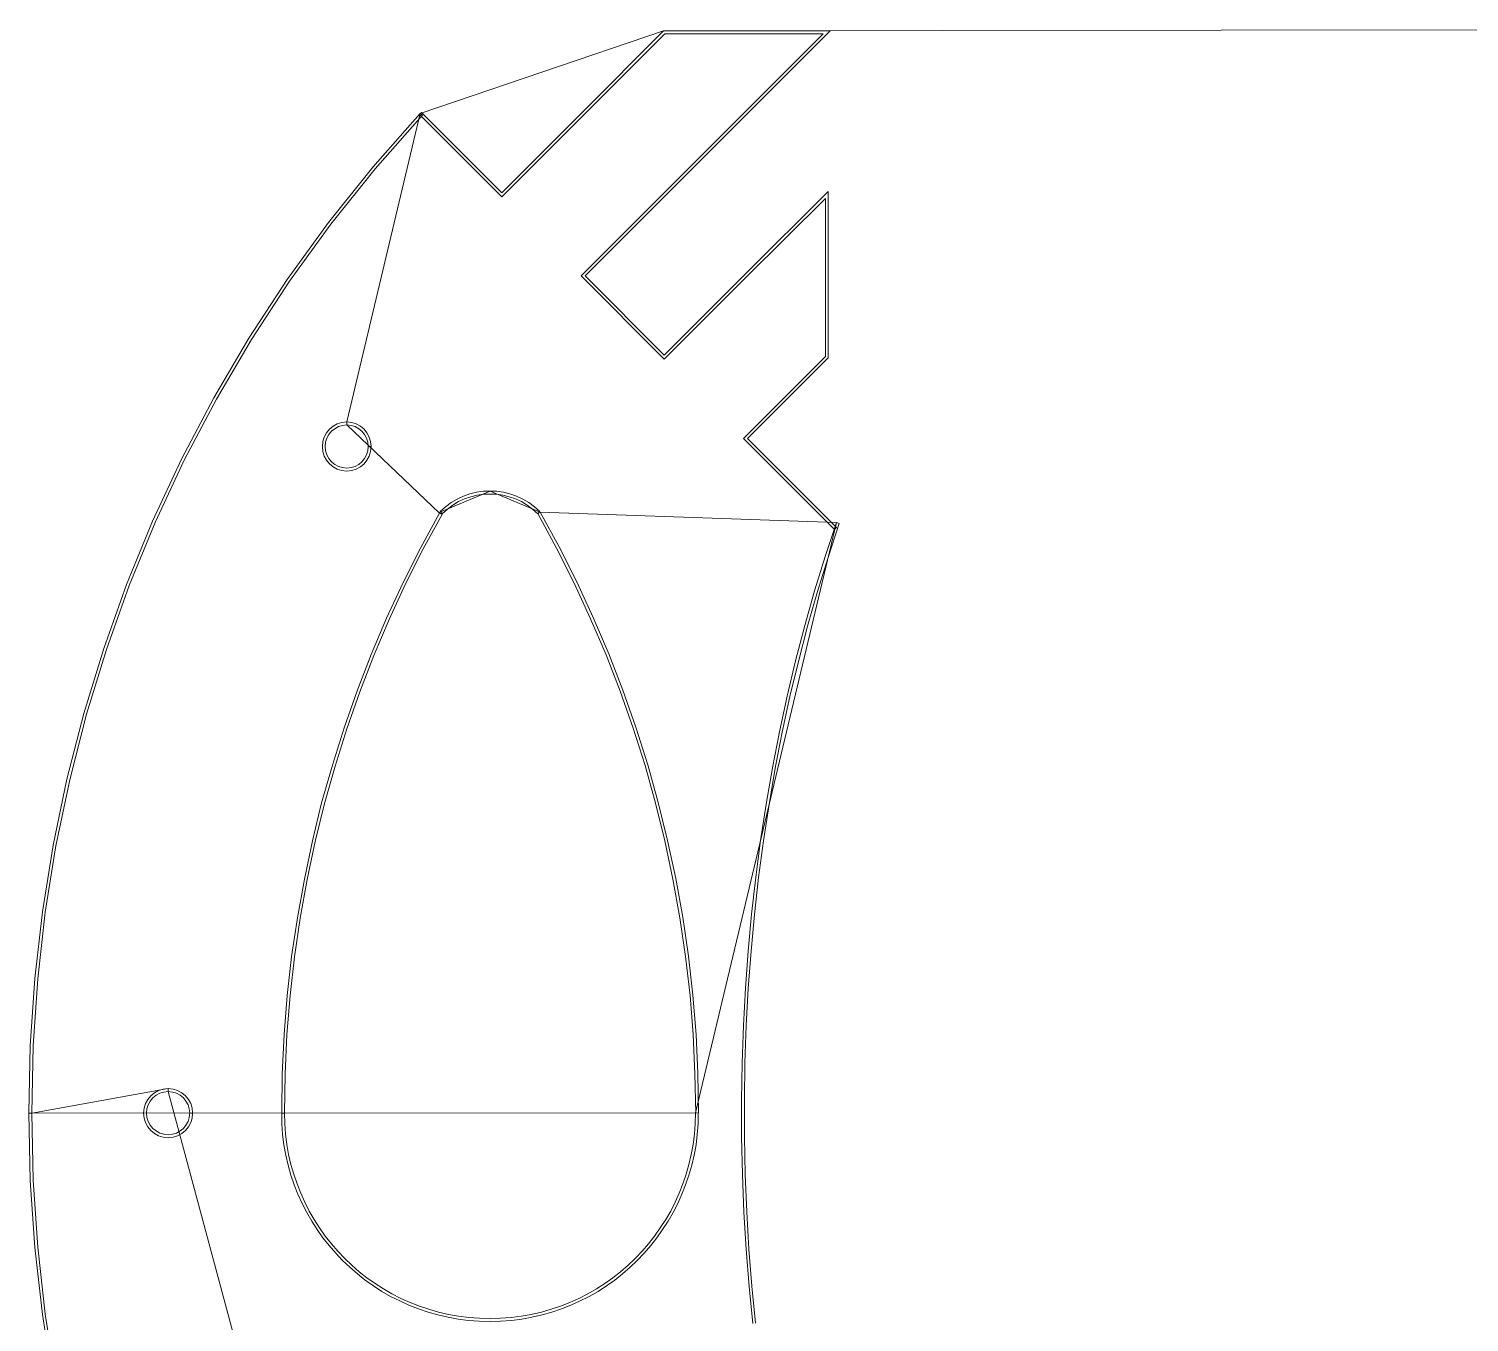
# Model space of a CAD drawing. Extents: x 0 to 4.52, y 0 to 3.92.
# Drawn here: x -0.002 to 2.208, y 1.937 to 3.922 of the extents above; entities that cross this region are included whole.
import ezdxf

# ---------------------------------------------------------------- set-up
doc = ezdxf.new("R2010")
doc.units = 0
doc.layers.add('cut at -2', color=7, linetype='Continuous', lineweight=0, true_color=0xffffff)
doc.layers.add('rapid', color=5, linetype='Continuous', lineweight=0, true_color=0x0000ff)

msp = doc.modelspace()

# ---------------------------------------------------------------- linework, layer by layer
at = {"layer": 'cut at -2'}
for p, q in [((0.971897, 3.91862), (0.846788, 3.793229)), ((0.849935, 3.790082), (0.973741, 3.914171)), ((1.227669, 3.91862), (0.971897, 3.91862)), ((0.973741, 3.914171), (1.216927, 3.914171)), ((1.216927, 3.914171), (1.095985, 3.793229)), ((1.099132, 3.790082), (1.227669, 3.91862)), ((0.598329, 3.791992), (0.525781, 3.709549)), ((0.529167, 3.706684), (0.601671, 3.789062)), ((0.600456, 3.793229), (0.597309, 3.790082)), ((0.597309, 3.790082), (0.723611, 3.66378)), ((0.601671, 3.789062), (0.598329, 3.791992)), ((0.723611, 3.670052), (0.600456, 3.793229)), ((0.846788, 3.793229), (0.723611, 3.670052)), ((0.723611, 3.66378), (0.849935, 3.790082)), ((1.095985, 3.793229), (0.971246, 3.66849)), ((0.974392, 3.665343), (1.099132, 3.790082)), ((0.525781, 3.709549), (0.457682, 3.624523)), ((0.46122, 3.621831), (0.529167, 3.706684)), ((1.224523, 3.672266), (1.095985, 3.544032)), ((1.224523, 3.416797), (1.224523, 3.672266)), ((0.971246, 3.66849), (0.845226, 3.542448)), ((0.851497, 3.542448), (0.974392, 3.665343)), ((1.099132, 3.540885), (1.220074, 3.661545)), ((1.220074, 3.661545), (1.220074, 3.418641)), ((0.457682, 3.624523), (0.394119, 3.536936)), ((0.397786, 3.534418), (0.46122, 3.621831)), ((0.394119, 3.536936), (0.335655, 3.447114)), ((0.845226, 3.542448), (0.972808, 3.414562)), ((0.972808, 3.420855), (0.851497, 3.542448)), ((1.095985, 3.544032), (0.972808, 3.420855)), ((0.972808, 3.414562), (1.099132, 3.540885)), ((0.339431, 3.44477), (0.397786, 3.534418)), ((0.335655, 3.447114), (0.281684, 3.355295)), ((0.285569, 3.353125), (0.339431, 3.44477)), ((1.220074, 3.418641), (1.094423, 3.292969)), ((1.100694, 3.292969), (1.224523, 3.416797)), ((0.281684, 3.355295), (0.232248, 3.261502)), ((0.236241, 3.259527), (0.285569, 3.353125)), ((0.471007, 3.315343), (0.464692, 3.31174)), ((0.478212, 3.317448), (0.471007, 3.315343)), ((0.485699, 3.318359), (0.478212, 3.317448)), ((0.493229, 3.317448), (0.485699, 3.318359)), ((0.500109, 3.315343), (0.493229, 3.317448)), ((0.506706, 3.31174), (0.500109, 3.315343)), ((0.451194, 3.295269), (0.448806, 3.288346)), ((0.45447, 3.301519), (0.451194, 3.295269)), ((0.45319, 3.287435), (0.455295, 3.29349)), ((0.459006, 3.307248), (0.45447, 3.301519)), ((0.455295, 3.29349), (0.458225, 3.299089)), ((0.458225, 3.299089), (0.462174, 3.30408)), ((0.464692, 3.31174), (0.459006, 3.307248)), ((0.462174, 3.30408), (0.467188, 3.308051)), ((0.467188, 3.308051), (0.472743, 3.31122)), ((0.472743, 3.31122), (0.479102, 3.313086)), ((0.479102, 3.313086), (0.485699, 3.313867)), ((0.485699, 3.313867), (0.492296, 3.313086)), ((0.492296, 3.313086), (0.498394, 3.31122)), ((0.498394, 3.31122), (0.50421, 3.308051)), ((0.50421, 3.308051), (0.508941, 3.304102)), ((0.512131, 3.307227), (0.506706, 3.31174)), ((0.508941, 3.304102), (0.512934, 3.299067)), ((0.516623, 3.301563), (0.512131, 3.307227)), ((0.512934, 3.299067), (0.516102, 3.29349)), ((0.516102, 3.29349), (0.517947, 3.287435)), ((0.520204, 3.295269), (0.516623, 3.301563)), ((0.522309, 3.288346), (0.520204, 3.295269)), ((0.448806, 3.288346), (0.448199, 3.280838)), ((0.448199, 3.280838), (0.448806, 3.273047)), ((0.448806, 3.273047), (0.451194, 3.266124)), ((0.452648, 3.280838), (0.45319, 3.287435)), ((0.45319, 3.273958), (0.452648, 3.280838)), ((0.455295, 3.267882), (0.45319, 3.273958)), ((0.517947, 3.273958), (0.516102, 3.267882)), ((0.517947, 3.287435), (0.51875, 3.280838)), ((0.51875, 3.280838), (0.517947, 3.273958)), ((0.520204, 3.266124), (0.522331, 3.273047)), ((0.520985, 3.280838), (0.523199, 3.281098)), ((0.523199, 3.280577), (0.520985, 3.280838)), ((0.523199, 3.281098), (0.522309, 3.288346)), ((0.522331, 3.273047), (0.523199, 3.280577)), ((1.094423, 3.292969), (1.220725, 3.166645)), ((1.223872, 3.169792), (1.100694, 3.292969)), ((0.232248, 3.261502), (0.187609, 3.166016)), ((0.191688, 3.164236), (0.236241, 3.259527)), ((0.451194, 3.266124), (0.45447, 3.259852)), ((0.45447, 3.259852), (0.459006, 3.254123)), ((0.458225, 3.262283), (0.455295, 3.267882)), ((0.462174, 3.257292), (0.458225, 3.262283)), ((0.459006, 3.254123), (0.464692, 3.249631)), ((0.467188, 3.25332), (0.462174, 3.257292)), ((0.464692, 3.249631), (0.471007, 3.246029)), ((0.472743, 3.250152), (0.467188, 3.25332)), ((0.479102, 3.248307), (0.472743, 3.250152)), ((0.498394, 3.250152), (0.492296, 3.248307)), ((0.50421, 3.25332), (0.498394, 3.250152)), ((0.500109, 3.246029), (0.506706, 3.249631)), ((0.508941, 3.25727), (0.50421, 3.25332)), ((0.506706, 3.249631), (0.512131, 3.254167)), ((0.512934, 3.262326), (0.508941, 3.25727)), ((0.512131, 3.254167), (0.516623, 3.259831)), ((0.516102, 3.267882), (0.512934, 3.262326)), ((0.516623, 3.259831), (0.520204, 3.266124)), ((0.471007, 3.246029), (0.478212, 3.243945)), ((0.478212, 3.243945), (0.485699, 3.243034)), ((0.485699, 3.247504), (0.479102, 3.248307)), ((0.492296, 3.248307), (0.485699, 3.247504)), ((0.485699, 3.243034), (0.493229, 3.243945)), ((0.493229, 3.243945), (0.500109, 3.246029)), ((0.674718, 3.207899), (0.664648, 3.204449)), ((0.684809, 3.210482), (0.674718, 3.207899)), ((0.675998, 3.203624), (0.685677, 3.20612)), ((0.695204, 3.211936), (0.684809, 3.210482)), ((0.685677, 3.20612), (0.695573, 3.207487)), ((0.705556, 3.212218), (0.695204, 3.211936)), ((0.695573, 3.207487), (0.705556, 3.207769)), ((0.715907, 3.211936), (0.705556, 3.212218)), ((0.705556, 3.207769), (0.715516, 3.207487)), ((0.715516, 3.207487), (0.725152, 3.20612)), ((0.72602, 3.210482), (0.715907, 3.211936)), ((0.725152, 3.20612), (0.734831, 3.203624)), ((0.736111, 3.207899), (0.72602, 3.210482)), ((0.746181, 3.204449), (0.736111, 3.207899)), ((0.637261, 3.188021), (0.629036, 3.180924)), ((0.631944, 3.177561), (0.640061, 3.18457)), ((0.645898, 3.194618), (0.637261, 3.188021)), ((0.640061, 3.18457), (0.648372, 3.190929)), ((0.655143, 3.200109), (0.645898, 3.194618)), ((0.648372, 3.190929), (0.657205, 3.196159)), ((0.664648, 3.204449), (0.655143, 3.200109)), ((0.657205, 3.196159), (0.666298, 3.200304)), ((0.666298, 3.200304), (0.675998, 3.203624)), ((0.734831, 3.203624), (0.744531, 3.200304)), ((0.744531, 3.200304), (0.753624, 3.196159)), ((0.755686, 3.200109), (0.746181, 3.204449)), ((0.753624, 3.196159), (0.762435, 3.190929)), ((0.764931, 3.194618), (0.755686, 3.200109)), ((0.762435, 3.190929), (0.770747, 3.18457)), ((0.773568, 3.188021), (0.764931, 3.194618)), ((0.770747, 3.18457), (0.778885, 3.177561)), ((0.781793, 3.180924), (0.773568, 3.188021)), ((0.187609, 3.166016), (0.147786, 3.068837)), ((0.151931, 3.067252), (0.191688, 3.164236)), ((0.627973, 3.178602), (0.599175, 3.125521)), ((0.603103, 3.123459), (0.631879, 3.176475)), ((0.628385, 3.179926), (0.627821, 3.178234)), ((0.627821, 3.178234), (0.632031, 3.176845)), ((0.631879, 3.176475), (0.627973, 3.178602)), ((0.632595, 3.178537), (0.628385, 3.179926)), ((0.629036, 3.180924), (0.631944, 3.177561)), ((0.632031, 3.176845), (0.632595, 3.178537)), ((0.782574, 3.180013), (0.778668, 3.177886)), ((0.778668, 3.177886), (0.807444, 3.12487)), ((0.778885, 3.177561), (0.781793, 3.180924)), ((0.811372, 3.126931), (0.782574, 3.180013)), ((1.237131, 3.163845), (1.2199, 3.111892)), ((1.220725, 3.166645), (1.234288, 3.153103)), ((1.237413, 3.15625), (1.223872, 3.169792)), ((1.224135, 3.110543), (1.241344, 3.162453)), ((1.237134, 3.163842), (1.237131, 3.163845)), ((1.241344, 3.162453), (1.237134, 3.163842)), ((1.234288, 3.153103), (1.237413, 3.15625)), ((0.599175, 3.125521), (0.572049, 3.071832)), ((0.576042, 3.0699), (0.603103, 3.123459)), ((0.807444, 3.12487), (0.834787, 3.071029)), ((0.83878, 3.07296), (0.811372, 3.126931)), ((1.2199, 3.111892), (1.203516, 3.059353)), ((1.207794, 3.058091), (1.224135, 3.110543)), ((0.863932, 3.018142), (0.83878, 3.07296)), ((0.147786, 3.068837), (0.11276, 2.97053)), ((0.11697, 2.969119), (0.151931, 3.067252)), ((0.572049, 3.071832), (0.546615, 3.017014)), ((0.550673, 3.015212), (0.576042, 3.0699)), ((0.834787, 3.071029), (0.859874, 3.016341)), ((1.203516, 3.059353), (1.188542, 3.005968)), ((1.192842, 3.004792), (1.207794, 3.058091)), ((0.546615, 3.017014), (0.523155, 2.961632)), ((0.527279, 2.95996), (0.550673, 3.015212)), ((0.859874, 3.016341), (0.88355, 2.961089)), ((0.887674, 2.96276), (0.863932, 3.018142)), ((1.188542, 3.005968), (1.174436, 2.952018)), ((1.178736, 2.95093), (1.192842, 3.004792)), ((0.11276, 2.97053), (0.082248, 2.871094)), ((0.086523, 2.869878), (0.11697, 2.969119)), ((0.909418, 2.906532), (0.887674, 2.96276)), ((0.523155, 2.961632), (0.501389, 2.905686)), ((0.505577, 2.904145), (0.527279, 2.95996)), ((0.88355, 2.961089), (0.905252, 2.904991)), ((1.174436, 2.952018), (1.161437, 2.897786)), ((1.16578, 2.896806), (1.178736, 2.95093)), ((0.501389, 2.905686), (0.481619, 2.848893)), ((0.485829, 2.847482), (0.505577, 2.904145)), ((0.905252, 2.904991), (0.925282, 2.848329)), ((0.929492, 2.849739), (0.909418, 2.906532)), ((1.161437, 2.897786), (1.149566, 2.84299)), ((1.153931, 2.842097), (1.16578, 2.896806)), ((0.082248, 2.871094), (0.05625, 2.770226)), ((0.06059, 2.769227), (0.086523, 2.869878)), ((0.481619, 2.848893), (0.463542, 2.791536)), ((0.467795, 2.790256), (0.485829, 2.847482)), ((0.925282, 2.848329), (0.943316, 2.791102)), ((0.947569, 2.792383), (0.929492, 2.849739)), ((1.149566, 2.84299), (1.138845, 2.78763)), ((1.143211, 2.786824), (1.153931, 2.842097)), ((0.463542, 2.791536), (0.447157, 2.733898)), ((0.451454, 2.732747), (0.467795, 2.790256)), ((0.943316, 2.791102), (0.959375, 2.733312)), ((0.963672, 2.734462), (0.947569, 2.792383)), ((1.138845, 2.78763), (1.129232, 2.731988)), ((1.133619, 2.731268), (1.143211, 2.786824)), ((0.05625, 2.770226), (0.035069, 2.668815)), ((0.039431, 2.668012), (0.06059, 2.769227)), ((0.447157, 2.733898), (0.43303, 2.675673)), ((0.437348, 2.674696), (0.451454, 2.732747)), ((0.959375, 2.733312), (0.973763, 2.67526)), ((0.978082, 2.676237), (0.963672, 2.734462)), ((1.129232, 2.731988), (1.120768, 2.676063)), ((1.125155, 2.67543), (1.133619, 2.731268)), ((0.43303, 2.675673), (0.420595, 2.616905)), ((0.424957, 2.616059), (0.437348, 2.674696)), ((0.973763, 2.67526), (0.986155, 2.616623)), ((0.990516, 2.617469), (0.978082, 2.676237)), ((1.120768, 2.676063), (1.113129, 2.619857)), ((1.11756, 2.619311), (1.125155, 2.67543)), ((0.035069, 2.668815), (0.018685, 2.566558)), ((0.02309, 2.56595), (0.039431, 2.668012)), ((0.420595, 2.616905), (0.409852, 2.557574)), ((0.414236, 2.556857), (0.424957, 2.616059)), ((0.986155, 2.616623), (0.996875, 2.557422)), ((1.001259, 2.558138), (0.990516, 2.617469)), ((1.113129, 2.619857), (1.106923, 2.563086)), ((1.111353, 2.562627), (1.11756, 2.619311)), ((0.018685, 2.566558), (0.007096, 2.463997)), ((0.011523, 2.463606), (0.02309, 2.56595)), ((0.409852, 2.557574), (0.401085, 2.498242)), ((0.40549, 2.497656), (0.414236, 2.556857)), ((0.996875, 2.557422), (1.005621, 2.497938)), ((1.010026, 2.498524), (1.001259, 2.558138)), ((1.106923, 2.563086), (1.101562, 2.506315)), ((1.105993, 2.505943), (1.111353, 2.562627)), ((0.401085, 2.498242), (0.394314, 2.438325)), ((0.398741, 2.437912), (0.40549, 2.497656)), ((1.005621, 2.497938), (1.01237, 2.438194)), ((1.016797, 2.438607), (1.010026, 2.498524)), ((1.101562, 2.506315), (1.097331, 2.449262)), ((1.101761, 2.448976), (1.105993, 2.505943)), ((0.007096, 2.463997), (0.000043, 2.360894)), ((0.00447, 2.360698), (0.011523, 2.463606)), ((0.394314, 2.438325), (0.389497, 2.378429)), ((0.393945, 2.378146), (0.398741, 2.437912)), ((1.01237, 2.438194), (1.017166, 2.378147)), ((1.021615, 2.378429), (1.016797, 2.438607)), ((1.097331, 2.449262), (1.094206, 2.392209)), ((1.098658, 2.39201), (1.101761, 2.448976)), ((1.094206, 2.392209), (1.092231, 2.334874)), ((1.096683, 2.334762), (1.098658, 2.39201)), ((0.389497, 2.378429), (0.386675, 2.317969)), ((0.391124, 2.317816), (0.393945, 2.378146)), ((1.017166, 2.378147), (1.019987, 2.318099)), ((1.024436, 2.318251), (1.021615, 2.378429)), ((0.000043, 2.360894), (-0.002214, 2.257834)), ((0.002214, 2.257725), (0.00447, 2.360698)), ((1.092231, 2.334874), (1.091385, 2.277539)), ((1.095837, 2.277514), (1.096683, 2.334762)), ((0.386675, 2.317969), (0.385829, 2.257812)), ((0.390278, 2.257747), (0.391124, 2.317816)), ((1.019987, 2.318099), (1.021115, 2.257726)), ((1.025564, 2.257812), (1.024436, 2.318251)), ((0.180469, 2.278494), (0.176866, 2.272201)), ((0.184961, 2.284201), (0.180469, 2.278494)), ((0.184157, 2.275998), (0.188129, 2.281033)), ((0.190668, 2.288694), (0.184961, 2.284201)), ((0.188129, 2.281033), (0.193164, 2.285004)), ((0.196962, 2.292296), (0.190668, 2.288694)), ((0.193164, 2.285004), (0.198719, 2.288173)), ((0.203885, 2.294401), (0.196962, 2.292296)), ((0.198719, 2.288173), (0.204774, 2.290017)), ((0.211675, 2.295291), (0.203885, 2.294401)), ((0.204774, 2.290017), (0.211653, 2.29082)), ((0.211653, 2.29082), (0.218272, 2.290017)), ((0.219184, 2.294401), (0.211675, 2.295291)), ((0.218272, 2.290017), (0.224327, 2.288173)), ((0.226107, 2.292296), (0.219184, 2.294401)), ((0.224327, 2.288173), (0.229882, 2.285004)), ((0.232378, 2.288693), (0.226107, 2.292296)), ((0.229882, 2.285004), (0.234917, 2.281033)), ((0.238086, 2.284201), (0.232378, 2.288693)), ((0.234917, 2.281033), (0.238888, 2.275998)), ((0.242578, 2.278494), (0.238086, 2.284201)), ((0.246181, 2.2722), (0.242578, 2.278494)), ((1.091385, 2.277539), (1.091385, 2.220508)), ((1.095837, 2.220548), (1.095837, 2.277514)), ((-0.002214, 2.257834), (0.002214, 2.257725)), ((0.002214, 2.257552), (-0.002214, 2.257443)), ((-0.002214, 2.257443), (0.000043, 2.154383)), ((0.00447, 2.154579), (0.002214, 2.257552)), ((0.174761, 2.265299), (0.173872, 2.257791)), ((0.173872, 2.257791), (0.174761, 2.249978)), ((0.176866, 2.272201), (0.174761, 2.265299)), ((0.178341, 2.257769), (0.179144, 2.264366)), ((0.179144, 2.25089), (0.178341, 2.257769)), ((0.179144, 2.264366), (0.180989, 2.270443)), ((0.180989, 2.270443), (0.184157, 2.275998)), ((0.238888, 2.275998), (0.242078, 2.270443)), ((0.242078, 2.270443), (0.243923, 2.264366)), ((0.243923, 2.264366), (0.244704, 2.257856)), ((0.244704, 2.257856), (0.243923, 2.25089)), ((0.248286, 2.265299), (0.246181, 2.2722)), ((0.24694, 2.257769), (0.249154, 2.258051)), ((0.249154, 2.25753), (0.24694, 2.257769)), ((0.249154, 2.258051), (0.248286, 2.265299)), ((0.248286, 2.249978), (0.249154, 2.25753)), ((0.385829, 2.257812), (0.390278, 2.257747)), ((0.390278, 2.25753), (0.385829, 2.257465)), ((0.385829, 2.257465), (0.386111, 2.241319)), ((0.39056, 2.241515), (0.390278, 2.25753)), ((1.020551, 2.257812), (1.020269, 2.241515)), ((1.025, 2.257747), (1.020551, 2.257812)), ((1.021115, 2.257726), (1.025564, 2.257812)), ((1.024718, 2.241319), (1.025, 2.257747)), ((0.174761, 2.249978), (0.176866, 2.243056)), ((0.176866, 2.243056), (0.180469, 2.236784)), ((0.180989, 2.244835), (0.179144, 2.25089)), ((0.180469, 2.236784), (0.184961, 2.231076)), ((0.184157, 2.239279), (0.180989, 2.244835)), ((0.188129, 2.234245), (0.184157, 2.239279)), ((0.193164, 2.230273), (0.188129, 2.234245)), ((0.234917, 2.234245), (0.229882, 2.230273)), ((0.238888, 2.239279), (0.234917, 2.234245)), ((0.238086, 2.231076), (0.242578, 2.236784)), ((0.242078, 2.244835), (0.238888, 2.239279)), ((0.243923, 2.25089), (0.242078, 2.244835)), ((0.242578, 2.236784), (0.246181, 2.243056)), ((0.246181, 2.243056), (0.248286, 2.249978)), ((0.386111, 2.241319), (0.387261, 2.224826)), ((0.391688, 2.22526), (0.39056, 2.241515)), ((1.020269, 2.241515), (1.019141, 2.22526)), ((1.023568, 2.224826), (1.024718, 2.241319)), ((0.184961, 2.231076), (0.190668, 2.226584)), ((0.190668, 2.226584), (0.196962, 2.222982)), ((0.198719, 2.227083), (0.193164, 2.230273)), ((0.196962, 2.222982), (0.203885, 2.220877)), ((0.204774, 2.225239), (0.198719, 2.227083)), ((0.203885, 2.220877), (0.211675, 2.219987)), ((0.211653, 2.224457), (0.204774, 2.225239)), ((0.218272, 2.225239), (0.211653, 2.224457)), ((0.211675, 2.219987), (0.219184, 2.220877)), ((0.224327, 2.227083), (0.218272, 2.225239)), ((0.219184, 2.220877), (0.226107, 2.222982)), ((0.229882, 2.230273), (0.224327, 2.227083)), ((0.226107, 2.222982), (0.232378, 2.226584)), ((0.232378, 2.226584), (0.238086, 2.231076)), ((0.387261, 2.224826), (0.389236, 2.208897)), ((0.393641, 2.20957), (0.391688, 2.22526)), ((1.019141, 2.22526), (1.017188, 2.20957)), ((1.021593, 2.208897), (1.023568, 2.224826)), ((1.091385, 2.220508), (1.092795, 2.163173)), ((1.097247, 2.163299), (1.095837, 2.220548)), ((0.389236, 2.208897), (0.392079, 2.19325)), ((0.392079, 2.19325), (0.39579, 2.177625)), ((0.396441, 2.194162), (0.393641, 2.20957)), ((0.400087, 2.178754), (0.396441, 2.194162)), ((1.014388, 2.194162), (1.010742, 2.178754)), ((1.017188, 2.20957), (1.014388, 2.194162)), ((1.015039, 2.177625), (1.01875, 2.19325)), ((1.01875, 2.19325), (1.021593, 2.208897)), ((0.39579, 2.177625), (0.400043, 2.162565)), ((0.404297, 2.163911), (0.400087, 2.178754)), ((1.010742, 2.178754), (1.006532, 2.163911)), ((1.010786, 2.162565), (1.015039, 2.177625)), ((0.000043, 2.154383), (0.007096, 2.05128)), ((0.011523, 2.051671), (0.00447, 2.154579)), ((0.400043, 2.162565), (0.405165, 2.147786)), ((0.409332, 2.149327), (0.404297, 2.163911)), ((0.405165, 2.147786), (0.410829, 2.133311)), ((0.414952, 2.135026), (0.409332, 2.149327)), ((1.001497, 2.149327), (0.995877, 2.135026)), ((1, 2.133311), (1.005664, 2.147786)), ((1.006532, 2.163911), (1.001497, 2.149327)), ((1.005664, 2.147786), (1.010786, 2.162565)), ((1.092795, 2.163173), (1.095052, 2.105838)), ((1.099504, 2.106051), (1.097247, 2.163299)), ((0.410829, 2.133311), (0.417101, 2.119097)), ((0.421115, 2.121007), (0.414952, 2.135026)), ((0.995877, 2.135026), (0.989714, 2.121007)), ((0.993728, 2.119097), (1, 2.133311)), ((0.417101, 2.119097), (0.424197, 2.105164)), ((0.428103, 2.107292), (0.421115, 2.121007)), ((0.424197, 2.105164), (0.431879, 2.091796)), ((0.435655, 2.094141), (0.428103, 2.107292)), ((0.982726, 2.107292), (0.975174, 2.094141)), ((0.97895, 2.091796), (0.986632, 2.105164)), ((0.989714, 2.121007), (0.982726, 2.107292)), ((0.986632, 2.105164), (0.993728, 2.119097)), ((1.095052, 2.105838), (1.098459, 2.048785)), ((1.10289, 2.049085), (1.099504, 2.106051)), ((0.431879, 2.091796), (0.440408, 2.079014)), ((0.444076, 2.08151), (0.435655, 2.094141)), ((0.440408, 2.079014), (0.449197, 2.066232)), ((0.452778, 2.06888), (0.444076, 2.08151)), ((0.966753, 2.08151), (0.958051, 2.06888)), ((0.961632, 2.066232), (0.970421, 2.079014)), ((0.975174, 2.094141), (0.966753, 2.08151)), ((0.970421, 2.079014), (0.97895, 2.091796)), ((0.449197, 2.066232), (0.458594, 2.054296)), ((0.462023, 2.057118), (0.452778, 2.06888)), ((0.472114, 2.045638), (0.462023, 2.057118)), ((0.948806, 2.057118), (0.938715, 2.045638)), ((0.958051, 2.06888), (0.948806, 2.057118)), ((0.952235, 2.054296), (0.961632, 2.066232)), ((0.007096, 2.05128), (0.018685, 1.948719)), ((0.02309, 1.949327), (0.011523, 2.051671)), ((0.458594, 2.054296), (0.468815, 2.042643)), ((0.468815, 2.042643), (0.47934, 2.031553)), ((0.482487, 2.034701), (0.472114, 2.045638)), ((0.493403, 2.024327), (0.482487, 2.034701)), ((0.928342, 2.034701), (0.917426, 2.024327)), ((0.938715, 2.045638), (0.928342, 2.034701)), ((0.931489, 2.031553), (0.942014, 2.042643)), ((0.942014, 2.042643), (0.952235, 2.054296)), ((1.098459, 2.048785), (1.102973, 1.991732)), ((1.107404, 1.992119), (1.10289, 2.049085)), ((0.47934, 2.031553), (0.490408, 2.02105)), ((0.490408, 2.02105), (0.502062, 2.010807)), ((0.504905, 2.014236), (0.493403, 2.024327)), ((0.516667, 2.005013), (0.504905, 2.014236)), ((0.905924, 2.014236), (0.894162, 2.005013)), ((0.917426, 2.024327), (0.905924, 2.014236)), ((0.908767, 2.010807), (0.920421, 2.02105)), ((0.920421, 2.02105), (0.931489, 2.031553)), ((0.502062, 2.010807), (0.514019, 2.001432)), ((0.514019, 2.001432), (0.526801, 1.992621)), ((0.529275, 1.996311), (0.516667, 2.005013)), ((0.526801, 1.992621), (0.539562, 1.984114)), ((0.541905, 1.987891), (0.529275, 1.996311)), ((0.881554, 1.996311), (0.868924, 1.987891)), ((0.871267, 1.984114), (0.884028, 1.992621)), ((0.894162, 2.005013), (0.881554, 1.996311)), ((0.884028, 1.992621), (0.89681, 2.001432)), ((0.89681, 2.001432), (0.908767, 2.010807)), ((1.102973, 1.991732), (1.108615, 1.934961)), ((1.113046, 1.935435), (1.107404, 1.992119)), ((0.539562, 1.984114), (0.552951, 1.976432)), ((0.555056, 1.980339), (0.541905, 1.987891)), ((0.552951, 1.976432), (0.566884, 1.969314)), ((0.568793, 1.973329), (0.555056, 1.980339)), ((0.566884, 1.969314), (0.581098, 1.963064)), ((0.582791, 1.967166), (0.568793, 1.973329)), ((0.597114, 1.961545), (0.582791, 1.967166)), ((0.828038, 1.967166), (0.813715, 1.961545)), ((0.842036, 1.973329), (0.828038, 1.967166)), ((0.829731, 1.963064), (0.843945, 1.969314)), ((0.855773, 1.980339), (0.842036, 1.973329)), ((0.843945, 1.969314), (0.857878, 1.976432)), ((0.868924, 1.987891), (0.855773, 1.980339)), ((0.857878, 1.976432), (0.871267, 1.984114)), ((0.018685, 1.948719), (0.035069, 1.846462)), ((0.039431, 1.847265), (0.02309, 1.949327)), ((0.581098, 1.963064), (0.595573, 1.957378)), ((0.595573, 1.957378), (0.610352, 1.952278)), ((0.611675, 1.95651), (0.597114, 1.961545)), ((0.610352, 1.952278), (0.625412, 1.948003)), ((0.626519, 1.9523), (0.611675, 1.95651)), ((0.625412, 1.948003), (0.641037, 1.944314)), ((0.641949, 1.948655), (0.626519, 1.9523)), ((0.657357, 1.945855), (0.641949, 1.948655)), ((0.673025, 1.943902), (0.657357, 1.945855)), ((0.753472, 1.945855), (0.737804, 1.943902)), ((0.76888, 1.948655), (0.753472, 1.945855)), ((0.78431, 1.9523), (0.76888, 1.948655)), ((0.769792, 1.944314), (0.785417, 1.948003)), ((0.799154, 1.95651), (0.78431, 1.9523)), ((0.785417, 1.948003), (0.800477, 1.952278)), ((0.813715, 1.961545), (0.799154, 1.95651)), ((0.800477, 1.952278), (0.815256, 1.957378)), ((0.815256, 1.957378), (0.829731, 1.963064)), ((0.641037, 1.944314), (0.656684, 1.941471)), ((0.656684, 1.941471), (0.672613, 1.939474)), ((0.672613, 1.939474), (0.689084, 1.938346)), ((0.68928, 1.942773), (0.673025, 1.943902)), ((0.689084, 1.938346), (0.705556, 1.938064)), ((0.705556, 1.942491), (0.68928, 1.942773)), ((0.721549, 1.942773), (0.705556, 1.942491)), ((0.705556, 1.938064), (0.721745, 1.938346)), ((0.737804, 1.943902), (0.721549, 1.942773)), ((0.721745, 1.938346), (0.738216, 1.939474)), ((0.738216, 1.939474), (0.754145, 1.941471)), ((0.754145, 1.941471), (0.769792, 1.944314))]:
    msp.add_line(p, q, dxfattribs=at)
at = {"layer": 'rapid'}
for p, q in [((0.598329, 3.791992), (0.971897, 3.91862)), ((0.971897, 3.91862), (3.290755, 3.921766)), ((0.973741, 3.914171), (0.973741, 3.914171)), ((1.216927, 3.914171), (1.216927, 3.914171)), ((1.227669, 3.91862), (1.227669, 3.91862)), ((0.485699, 3.318359), (0.598329, 3.791992)), ((0.597309, 3.790082), (0.597309, 3.790082)), ((0.600456, 3.793229), (0.600456, 3.793229)), ((0.601671, 3.789062), (0.601671, 3.789062)), ((0.846788, 3.793229), (0.846788, 3.793229)), ((0.849935, 3.790082), (0.849935, 3.790082)), ((1.095985, 3.793229), (1.095985, 3.793229)), ((1.099132, 3.790082), (1.099132, 3.790082)), ((0.525781, 3.709549), (0.525781, 3.709549)), ((0.529167, 3.706684), (0.529167, 3.706684)), ((0.723611, 3.670052), (0.723611, 3.670052)), ((1.224523, 3.672266), (1.224523, 3.672266)), ((0.723611, 3.66378), (0.723611, 3.66378)), ((0.971246, 3.66849), (0.971246, 3.66849)), ((0.974392, 3.665343), (0.974392, 3.665343)), ((1.220074, 3.661545), (1.220074, 3.661545)), ((0.457682, 3.624523), (0.457682, 3.624523)), ((0.46122, 3.621831), (0.46122, 3.621831)), ((0.394119, 3.536936), (0.394119, 3.536936)), ((0.845226, 3.542448), (0.845226, 3.542448)), ((0.851497, 3.542448), (0.851497, 3.542448)), ((1.095985, 3.544032), (1.095985, 3.544032)), ((1.099132, 3.540885), (1.099132, 3.540885)), ((0.397786, 3.534418), (0.397786, 3.534418)), ((0.335655, 3.447114), (0.335655, 3.447114)), ((0.339431, 3.44477), (0.339431, 3.44477)), ((0.972808, 3.420855), (0.972808, 3.420855)), ((0.972808, 3.414562), (0.972808, 3.414562)), ((1.220074, 3.418641), (1.220074, 3.418641)), ((1.224523, 3.416797), (1.224523, 3.416797)), ((0.281684, 3.355295), (0.281684, 3.355295)), ((0.285569, 3.353125), (0.285569, 3.353125)), ((0.471007, 3.315343), (0.471007, 3.315343)), ((0.478212, 3.317448), (0.478212, 3.317448)), ((0.485699, 3.313867), (0.485699, 3.318359)), ((0.493229, 3.317448), (0.493229, 3.317448)), ((0.500109, 3.315343), (0.500109, 3.315343)), ((0.451194, 3.295269), (0.451194, 3.295269)), ((0.45447, 3.301519), (0.45447, 3.301519)), ((0.455295, 3.29349), (0.455295, 3.29349)), ((0.458225, 3.299089), (0.458225, 3.299089)), ((0.459006, 3.307248), (0.459006, 3.307248)), ((0.462174, 3.30408), (0.462174, 3.30408)), ((0.464692, 3.31174), (0.464692, 3.31174)), ((0.467188, 3.308051), (0.467188, 3.308051)), ((0.472743, 3.31122), (0.472743, 3.31122)), ((0.479102, 3.313086), (0.479102, 3.313086)), ((0.627973, 3.178602), (0.485699, 3.313867)), ((0.492296, 3.313086), (0.492296, 3.313086)), ((0.498394, 3.31122), (0.498394, 3.31122)), ((0.50421, 3.308051), (0.50421, 3.308051)), ((0.506706, 3.31174), (0.506706, 3.31174)), ((0.508941, 3.304102), (0.508941, 3.304102)), ((0.512131, 3.307227), (0.512131, 3.307227)), ((0.512934, 3.299067), (0.512934, 3.299067)), ((0.516102, 3.29349), (0.516102, 3.29349)), ((0.516623, 3.301563), (0.516623, 3.301563)), ((0.520204, 3.295269), (0.520204, 3.295269)), ((0.448199, 3.280838), (0.448199, 3.280838)), ((0.448806, 3.288346), (0.448806, 3.288346)), ((0.448806, 3.273047), (0.448806, 3.273047)), ((0.452648, 3.280838), (0.452648, 3.280838)), ((0.45319, 3.287435), (0.45319, 3.287435)), ((0.45319, 3.273958), (0.45319, 3.273958)), ((0.517947, 3.287435), (0.517947, 3.287435)), ((0.517947, 3.273958), (0.517947, 3.273958)), ((0.51875, 3.280838), (0.51875, 3.280838)), ((0.520985, 3.280838), (0.520985, 3.280838)), ((0.522309, 3.288346), (0.522309, 3.288346)), ((0.522331, 3.273047), (0.522331, 3.273047)), ((0.523199, 3.281098), (0.523199, 3.281098)), ((0.523199, 3.280577), (0.523199, 3.280577)), ((1.094423, 3.292969), (1.094423, 3.292969)), ((1.100694, 3.292969), (1.100694, 3.292969)), ((0.232248, 3.261502), (0.232248, 3.261502)), ((0.236241, 3.259527), (0.236241, 3.259527)), ((0.451194, 3.266124), (0.451194, 3.266124)), ((0.45447, 3.259852), (0.45447, 3.259852)), ((0.455295, 3.267882), (0.455295, 3.267882)), ((0.458225, 3.262283), (0.458225, 3.262283)), ((0.459006, 3.254123), (0.459006, 3.254123)), ((0.462174, 3.257292), (0.462174, 3.257292)), ((0.464692, 3.249631), (0.464692, 3.249631)), ((0.467188, 3.25332), (0.467188, 3.25332)), ((0.472743, 3.250152), (0.472743, 3.250152)), ((0.498394, 3.250152), (0.498394, 3.250152)), ((0.50421, 3.25332), (0.50421, 3.25332)), ((0.506706, 3.249631), (0.506706, 3.249631)), ((0.508941, 3.25727), (0.508941, 3.25727)), ((0.512131, 3.254167), (0.512131, 3.254167)), ((0.512934, 3.262326), (0.512934, 3.262326)), ((0.516102, 3.267882), (0.516102, 3.267882)), ((0.516623, 3.259831), (0.516623, 3.259831)), ((0.520204, 3.266124), (0.520204, 3.266124)), ((0.471007, 3.246029), (0.471007, 3.246029)), ((0.478212, 3.243945), (0.478212, 3.243945)), ((0.479102, 3.248307), (0.479102, 3.248307)), ((0.485699, 3.247504), (0.485699, 3.247504)), ((0.485699, 3.243034), (0.485699, 3.243034)), ((0.492296, 3.248307), (0.492296, 3.248307)), ((0.493229, 3.243945), (0.493229, 3.243945)), ((0.500109, 3.246029), (0.500109, 3.246029)), ((0.705556, 3.212218), (0.628385, 3.179926)), ((0.674718, 3.207899), (0.674718, 3.207899)), ((0.684809, 3.210482), (0.684809, 3.210482)), ((0.685677, 3.20612), (0.685677, 3.20612)), ((0.695204, 3.211936), (0.695204, 3.211936)), ((0.695573, 3.207487), (0.695573, 3.207487)), ((0.782574, 3.180013), (0.705556, 3.212218)), ((0.705556, 3.207769), (0.705556, 3.207769)), ((0.715516, 3.207487), (0.715516, 3.207487)), ((0.715907, 3.211936), (0.715907, 3.211936)), ((0.725152, 3.20612), (0.725152, 3.20612)), ((0.72602, 3.210482), (0.72602, 3.210482)), ((0.736111, 3.207899), (0.736111, 3.207899)), ((0.637261, 3.188021), (0.637261, 3.188021)), ((0.640061, 3.18457), (0.640061, 3.18457)), ((0.645898, 3.194618), (0.645898, 3.194618)), ((0.648372, 3.190929), (0.648372, 3.190929)), ((0.655143, 3.200109), (0.655143, 3.200109)), ((0.657205, 3.196159), (0.657205, 3.196159)), ((0.664648, 3.204449), (0.664648, 3.204449)), ((0.666298, 3.200304), (0.666298, 3.200304)), ((0.675998, 3.203624), (0.675998, 3.203624)), ((0.734831, 3.203624), (0.734831, 3.203624)), ((0.744531, 3.200304), (0.744531, 3.200304)), ((0.746181, 3.204449), (0.746181, 3.204449)), ((0.753624, 3.196159), (0.753624, 3.196159)), ((0.755686, 3.200109), (0.755686, 3.200109)), ((0.762435, 3.190929), (0.762435, 3.190929)), ((0.764931, 3.194618), (0.764931, 3.194618)), ((0.770747, 3.18457), (0.770747, 3.18457)), ((0.773568, 3.188021), (0.773568, 3.188021)), ((0.187609, 3.166016), (0.187609, 3.166016)), ((0.191688, 3.164236), (0.191688, 3.164236)), ((0.627821, 3.178234), (0.627821, 3.178234)), ((0.628385, 3.179926), (0.627973, 3.178602)), ((0.629036, 3.180924), (0.629036, 3.180924)), ((0.631879, 3.176475), (0.631879, 3.176475)), ((0.631944, 3.177561), (0.631944, 3.177561)), ((0.632031, 3.176845), (0.632031, 3.176845)), ((0.632595, 3.178537), (0.632595, 3.178537)), ((0.778668, 3.177886), (0.778668, 3.177886)), ((0.778885, 3.177561), (0.778885, 3.177561)), ((0.781793, 3.180924), (0.781793, 3.180924)), ((1.237131, 3.163845), (0.782574, 3.180013)), ((1.020551, 2.257812), (1.237131, 3.163845)), ((1.220725, 3.166645), (1.220725, 3.166645)), ((1.223872, 3.169792), (1.223872, 3.169792)), ((1.237134, 3.163842), (1.237134, 3.163842)), ((1.241344, 3.162453), (1.241344, 3.162453)), ((1.234288, 3.153103), (1.234288, 3.153103)), ((1.237413, 3.15625), (1.237413, 3.15625)), ((0.599175, 3.125521), (0.599175, 3.125521)), ((0.603103, 3.123459), (0.603103, 3.123459)), ((0.807444, 3.12487), (0.807444, 3.12487)), ((0.811372, 3.126931), (0.811372, 3.126931)), ((1.2199, 3.111892), (1.2199, 3.111892)), ((1.224135, 3.110543), (1.224135, 3.110543)), ((0.83878, 3.07296), (0.83878, 3.07296)), ((0.147786, 3.068837), (0.147786, 3.068837)), ((0.151931, 3.067252), (0.151931, 3.067252)), ((0.572049, 3.071832), (0.572049, 3.071832)), ((0.576042, 3.0699), (0.576042, 3.0699)), ((0.834787, 3.071029), (0.834787, 3.071029)), ((1.203516, 3.059353), (1.203516, 3.059353)), ((1.207794, 3.058091), (1.207794, 3.058091)), ((0.546615, 3.017014), (0.546615, 3.017014)), ((0.550673, 3.015212), (0.550673, 3.015212)), ((0.859874, 3.016341), (0.859874, 3.016341)), ((0.863932, 3.018142), (0.863932, 3.018142)), ((1.188542, 3.005968), (1.188542, 3.005968)), ((1.192842, 3.004792), (1.192842, 3.004792)), ((0.11276, 2.97053), (0.11276, 2.97053)), ((0.11697, 2.969119), (0.11697, 2.969119)), ((0.887674, 2.96276), (0.887674, 2.96276)), ((0.523155, 2.961632), (0.523155, 2.961632)), ((0.527279, 2.95996), (0.527279, 2.95996)), ((0.88355, 2.961089), (0.88355, 2.961089)), ((1.174436, 2.952018), (1.174436, 2.952018)), ((1.178736, 2.95093), (1.178736, 2.95093)), ((0.501389, 2.905686), (0.501389, 2.905686)), ((0.505577, 2.904145), (0.505577, 2.904145)), ((0.905252, 2.904991), (0.905252, 2.904991)), ((0.909418, 2.906532), (0.909418, 2.906532)), ((1.161437, 2.897786), (1.161437, 2.897786)), ((1.16578, 2.896806), (1.16578, 2.896806)), ((0.082248, 2.871094), (0.082248, 2.871094)), ((0.086523, 2.869878), (0.086523, 2.869878)), ((0.481619, 2.848893), (0.481619, 2.848893)), ((0.485829, 2.847482), (0.485829, 2.847482)), ((0.925282, 2.848329), (0.925282, 2.848329)), ((0.929492, 2.849739), (0.929492, 2.849739)), ((1.149566, 2.84299), (1.149566, 2.84299)), ((1.153931, 2.842097), (1.153931, 2.842097)), ((0.463542, 2.791536), (0.463542, 2.791536)), ((0.467795, 2.790256), (0.467795, 2.790256)), ((0.943316, 2.791102), (0.943316, 2.791102)), ((0.947569, 2.792383), (0.947569, 2.792383)), ((1.138845, 2.78763), (1.138845, 2.78763)), ((1.143211, 2.786824), (1.143211, 2.786824)), ((0.05625, 2.770226), (0.05625, 2.770226)), ((0.06059, 2.769227), (0.06059, 2.769227)), ((0.447157, 2.733898), (0.447157, 2.733898)), ((0.451454, 2.732747), (0.451454, 2.732747)), ((0.959375, 2.733312), (0.959375, 2.733312)), ((0.963672, 2.734462), (0.963672, 2.734462)), ((1.129232, 2.731988), (1.129232, 2.731988)), ((1.133619, 2.731268), (1.133619, 2.731268)), ((0.43303, 2.675673), (0.43303, 2.675673)), ((0.437348, 2.674696), (0.437348, 2.674696)), ((0.973763, 2.67526), (0.973763, 2.67526)), ((0.978082, 2.676237), (0.978082, 2.676237)), ((1.120768, 2.676063), (1.120768, 2.676063)), ((1.125155, 2.67543), (1.125155, 2.67543)), ((0.035069, 2.668815), (0.035069, 2.668815)), ((0.039431, 2.668012), (0.039431, 2.668012)), ((0.420595, 2.616905), (0.420595, 2.616905)), ((0.424957, 2.616059), (0.424957, 2.616059)), ((0.986155, 2.616623), (0.986155, 2.616623)), ((0.990516, 2.617469), (0.990516, 2.617469)), ((1.113129, 2.619857), (1.113129, 2.619857)), ((1.11756, 2.619311), (1.11756, 2.619311)), ((0.018685, 2.566558), (0.018685, 2.566558)), ((0.02309, 2.56595), (0.02309, 2.56595)), ((0.409852, 2.557574), (0.409852, 2.557574)), ((0.414236, 2.556857), (0.414236, 2.556857)), ((0.996875, 2.557422), (0.996875, 2.557422)), ((1.001259, 2.558138), (1.001259, 2.558138)), ((1.106923, 2.563086), (1.106923, 2.563086)), ((1.111353, 2.562627), (1.111353, 2.562627)), ((0.401085, 2.498242), (0.401085, 2.498242)), ((0.40549, 2.497656), (0.40549, 2.497656)), ((1.005621, 2.497938), (1.005621, 2.497938)), ((1.010026, 2.498524), (1.010026, 2.498524)), ((1.101562, 2.506315), (1.101562, 2.506315)), ((1.105993, 2.505943), (1.105993, 2.505943)), ((0.007096, 2.463997), (0.007096, 2.463997)), ((0.011523, 2.463606), (0.011523, 2.463606)), ((0.394314, 2.438325), (0.394314, 2.438325)), ((0.398741, 2.437912), (0.398741, 2.437912)), ((1.01237, 2.438194), (1.01237, 2.438194)), ((1.016797, 2.438607), (1.016797, 2.438607)), ((1.097331, 2.449262), (1.097331, 2.449262)), ((1.101761, 2.448976), (1.101761, 2.448976)), ((1.094206, 2.392209), (1.094206, 2.392209)), ((1.098658, 2.39201), (1.098658, 2.39201)), ((0.389497, 2.378429), (0.389497, 2.378429)), ((0.393945, 2.378146), (0.393945, 2.378146)), ((1.017166, 2.378147), (1.017166, 2.378147)), ((1.021615, 2.378429), (1.021615, 2.378429)), ((0.000043, 2.360894), (0.000043, 2.360894)), ((0.00447, 2.360698), (0.00447, 2.360698)), ((1.092231, 2.334874), (1.092231, 2.334874)), ((1.096683, 2.334762), (1.096683, 2.334762)), ((0.386675, 2.317969), (0.386675, 2.317969)), ((0.391124, 2.317816), (0.391124, 2.317816)), ((1.019987, 2.318099), (1.019987, 2.318099)), ((1.024436, 2.318251), (1.024436, 2.318251)), ((0.211675, 2.295291), (0.002214, 2.257552)), ((0.180469, 2.278494), (0.180469, 2.278494)), ((0.184961, 2.284201), (0.184961, 2.284201)), ((0.188129, 2.281033), (0.188129, 2.281033)), ((0.190668, 2.288694), (0.190668, 2.288694)), ((0.193164, 2.285004), (0.193164, 2.285004)), ((0.196962, 2.292296), (0.196962, 2.292296)), ((0.198719, 2.288173), (0.198719, 2.288173)), ((0.203885, 2.294401), (0.203885, 2.294401)), ((0.204774, 2.290017), (0.204774, 2.290017)), ((0.211653, 2.29082), (0.211675, 2.295291)), ((0.485699, 1.272244), (0.211653, 2.29082)), ((0.218272, 2.290017), (0.218272, 2.290017)), ((0.219184, 2.294401), (0.219184, 2.294401)), ((0.224327, 2.288173), (0.224327, 2.288173)), ((0.226107, 2.292296), (0.226107, 2.292296)), ((0.229882, 2.285004), (0.229882, 2.285004)), ((0.232378, 2.288693), (0.232378, 2.288693)), ((0.234917, 2.281033), (0.234917, 2.281033)), ((0.238086, 2.284201), (0.238086, 2.284201)), ((0.242578, 2.278494), (0.242578, 2.278494)), ((1.091385, 2.277539), (1.091385, 2.277539)), ((1.095837, 2.277514), (1.095837, 2.277514)), ((-0.002214, 2.257834), (-0.002214, 2.257834)), ((-0.002214, 2.257443), (-0.002214, 2.257443)), ((0.002214, 2.257552), (1.020551, 2.257812)), ((0.002214, 2.257725), (0.002214, 2.257725)), ((0.173872, 2.257791), (0.173872, 2.257791)), ((0.174761, 2.265299), (0.174761, 2.265299)), ((0.176866, 2.272201), (0.176866, 2.272201)), ((0.178341, 2.257769), (0.178341, 2.257769)), ((0.179144, 2.264366), (0.179144, 2.264366)), ((0.180989, 2.270443), (0.180989, 2.270443)), ((0.184157, 2.275998), (0.184157, 2.275998)), ((0.238888, 2.275998), (0.238888, 2.275998)), ((0.242078, 2.270443), (0.242078, 2.270443)), ((0.243923, 2.264366), (0.243923, 2.264366)), ((0.244704, 2.257856), (0.244704, 2.257856)), ((0.246181, 2.2722), (0.246181, 2.2722)), ((0.24694, 2.257769), (0.24694, 2.257769)), ((0.248286, 2.265299), (0.248286, 2.265299)), ((0.249154, 2.258051), (0.249154, 2.258051)), ((0.249154, 2.25753), (0.249154, 2.25753)), ((0.385829, 2.257812), (0.385829, 2.257812)), ((0.385829, 2.257465), (0.385829, 2.257465)), ((0.390278, 2.257747), (0.390278, 2.257747)), ((0.390278, 2.25753), (0.390278, 2.25753)), ((1.021115, 2.257726), (1.021115, 2.257726)), ((1.025, 2.257747), (1.025, 2.257747)), ((1.025564, 2.257812), (1.025564, 2.257812)), ((0.174761, 2.249978), (0.174761, 2.249978)), ((0.176866, 2.243056), (0.176866, 2.243056)), ((0.179144, 2.25089), (0.179144, 2.25089)), ((0.180469, 2.236784), (0.180469, 2.236784)), ((0.180989, 2.244835), (0.180989, 2.244835)), ((0.184157, 2.239279), (0.184157, 2.239279)), ((0.188129, 2.234245), (0.188129, 2.234245)), ((0.234917, 2.234245), (0.234917, 2.234245)), ((0.238888, 2.239279), (0.238888, 2.239279)), ((0.242078, 2.244835), (0.242078, 2.244835)), ((0.242578, 2.236784), (0.242578, 2.236784)), ((0.243923, 2.25089), (0.243923, 2.25089)), ((0.246181, 2.243056), (0.246181, 2.243056)), ((0.248286, 2.249978), (0.248286, 2.249978)), ((0.386111, 2.241319), (0.386111, 2.241319)), ((0.39056, 2.241515), (0.39056, 2.241515)), ((1.020269, 2.241515), (1.020269, 2.241515)), ((1.024718, 2.241319), (1.024718, 2.241319)), ((0.184961, 2.231076), (0.184961, 2.231076)), ((0.190668, 2.226584), (0.190668, 2.226584)), ((0.193164, 2.230273), (0.193164, 2.230273)), ((0.196962, 2.222982), (0.196962, 2.222982)), ((0.198719, 2.227083), (0.198719, 2.227083)), ((0.203885, 2.220877), (0.203885, 2.220877)), ((0.204774, 2.225239), (0.204774, 2.225239)), ((0.211653, 2.224457), (0.211653, 2.224457)), ((0.211675, 2.219987), (0.211675, 2.219987)), ((0.218272, 2.225239), (0.218272, 2.225239)), ((0.219184, 2.220877), (0.219184, 2.220877)), ((0.224327, 2.227083), (0.224327, 2.227083)), ((0.226107, 2.222982), (0.226107, 2.222982)), ((0.229882, 2.230273), (0.229882, 2.230273)), ((0.232378, 2.226584), (0.232378, 2.226584)), ((0.238086, 2.231076), (0.238086, 2.231076)), ((0.387261, 2.224826), (0.387261, 2.224826)), ((0.391688, 2.22526), (0.391688, 2.22526)), ((1.019141, 2.22526), (1.019141, 2.22526)), ((1.023568, 2.224826), (1.023568, 2.224826)), ((1.091385, 2.220508), (1.091385, 2.220508)), ((1.095837, 2.220548), (1.095837, 2.220548)), ((0.389236, 2.208897), (0.389236, 2.208897)), ((0.392079, 2.19325), (0.392079, 2.19325)), ((0.393641, 2.20957), (0.393641, 2.20957)), ((0.396441, 2.194162), (0.396441, 2.194162)), ((1.014388, 2.194162), (1.014388, 2.194162)), ((1.017188, 2.20957), (1.017188, 2.20957)), ((1.01875, 2.19325), (1.01875, 2.19325)), ((1.021593, 2.208897), (1.021593, 2.208897)), ((0.39579, 2.177625), (0.39579, 2.177625)), ((0.400087, 2.178754), (0.400087, 2.178754)), ((1.010742, 2.178754), (1.010742, 2.178754)), ((1.015039, 2.177625), (1.015039, 2.177625)), ((0.000043, 2.154383), (0.000043, 2.154383)), ((0.00447, 2.154579), (0.00447, 2.154579)), ((0.400043, 2.162565), (0.400043, 2.162565)), ((0.404297, 2.163911), (0.404297, 2.163911)), ((0.405165, 2.147786), (0.405165, 2.147786)), ((0.409332, 2.149327), (0.409332, 2.149327)), ((1.001497, 2.149327), (1.001497, 2.149327)), ((1.005664, 2.147786), (1.005664, 2.147786)), ((1.006532, 2.163911), (1.006532, 2.163911)), ((1.010786, 2.162565), (1.010786, 2.162565)), ((1.092795, 2.163173), (1.092795, 2.163173)), ((1.097247, 2.163299), (1.097247, 2.163299)), ((0.410829, 2.133311), (0.410829, 2.133311)), ((0.414952, 2.135026), (0.414952, 2.135026)), ((0.995877, 2.135026), (0.995877, 2.135026)), ((1, 2.133311), (1, 2.133311)), ((0.417101, 2.119097), (0.417101, 2.119097)), ((0.421115, 2.121007), (0.421115, 2.121007)), ((0.424197, 2.105164), (0.424197, 2.105164)), ((0.428103, 2.107292), (0.428103, 2.107292)), ((0.982726, 2.107292), (0.982726, 2.107292)), ((0.986632, 2.105164), (0.986632, 2.105164)), ((0.989714, 2.121007), (0.989714, 2.121007)), ((0.993728, 2.119097), (0.993728, 2.119097)), ((1.095052, 2.105838), (1.095052, 2.105838)), ((1.099504, 2.106051), (1.099504, 2.106051)), ((0.431879, 2.091796), (0.431879, 2.091796)), ((0.435655, 2.094141), (0.435655, 2.094141)), ((0.440408, 2.079014), (0.440408, 2.079014)), ((0.444076, 2.08151), (0.444076, 2.08151)), ((0.966753, 2.08151), (0.966753, 2.08151)), ((0.970421, 2.079014), (0.970421, 2.079014)), ((0.975174, 2.094141), (0.975174, 2.094141)), ((0.97895, 2.091796), (0.97895, 2.091796)), ((0.449197, 2.066232), (0.449197, 2.066232)), ((0.452778, 2.06888), (0.452778, 2.06888)), ((0.462023, 2.057118), (0.462023, 2.057118)), ((0.948806, 2.057118), (0.948806, 2.057118)), ((0.958051, 2.06888), (0.958051, 2.06888)), ((0.961632, 2.066232), (0.961632, 2.066232)), ((0.007096, 2.05128), (0.007096, 2.05128)), ((0.011523, 2.051671), (0.011523, 2.051671)), ((0.458594, 2.054296), (0.458594, 2.054296)), ((0.468815, 2.042643), (0.468815, 2.042643)), ((0.472114, 2.045638), (0.472114, 2.045638)), ((0.482487, 2.034701), (0.482487, 2.034701)), ((0.928342, 2.034701), (0.928342, 2.034701)), ((0.938715, 2.045638), (0.938715, 2.045638)), ((0.942014, 2.042643), (0.942014, 2.042643)), ((0.952235, 2.054296), (0.952235, 2.054296)), ((1.098459, 2.048785), (1.098459, 2.048785)), ((1.10289, 2.049085), (1.10289, 2.049085)), ((0.47934, 2.031553), (0.47934, 2.031553)), ((0.490408, 2.02105), (0.490408, 2.02105)), ((0.493403, 2.024327), (0.493403, 2.024327)), ((0.504905, 2.014236), (0.504905, 2.014236)), ((0.905924, 2.014236), (0.905924, 2.014236)), ((0.917426, 2.024327), (0.917426, 2.024327)), ((0.920421, 2.02105), (0.920421, 2.02105)), ((0.931489, 2.031553), (0.931489, 2.031553)), ((0.502062, 2.010807), (0.502062, 2.010807)), ((0.514019, 2.001432), (0.514019, 2.001432)), ((0.516667, 2.005013), (0.516667, 2.005013)), ((0.526801, 1.992621), (0.526801, 1.992621)), ((0.529275, 1.996311), (0.529275, 1.996311)), ((0.881554, 1.996311), (0.881554, 1.996311)), ((0.884028, 1.992621), (0.884028, 1.992621)), ((0.894162, 2.005013), (0.894162, 2.005013)), ((0.89681, 2.001432), (0.89681, 2.001432)), ((0.908767, 2.010807), (0.908767, 2.010807)), ((1.102973, 1.991732), (1.102973, 1.991732)), ((1.107404, 1.992119), (1.107404, 1.992119)), ((0.539562, 1.984114), (0.539562, 1.984114)), ((0.541905, 1.987891), (0.541905, 1.987891)), ((0.552951, 1.976432), (0.552951, 1.976432)), ((0.555056, 1.980339), (0.555056, 1.980339)), ((0.566884, 1.969314), (0.566884, 1.969314)), ((0.568793, 1.973329), (0.568793, 1.973329)), ((0.582791, 1.967166), (0.582791, 1.967166)), ((0.828038, 1.967166), (0.828038, 1.967166)), ((0.842036, 1.973329), (0.842036, 1.973329)), ((0.843945, 1.969314), (0.843945, 1.969314)), ((0.855773, 1.980339), (0.855773, 1.980339)), ((0.857878, 1.976432), (0.857878, 1.976432)), ((0.868924, 1.987891), (0.868924, 1.987891)), ((0.871267, 1.984114), (0.871267, 1.984114)), ((0.018685, 1.948719), (0.018685, 1.948719)), ((0.02309, 1.949327), (0.02309, 1.949327)), ((0.581098, 1.963064), (0.581098, 1.963064)), ((0.595573, 1.957378), (0.595573, 1.957378)), ((0.597114, 1.961545), (0.597114, 1.961545)), ((0.610352, 1.952278), (0.610352, 1.952278)), ((0.611675, 1.95651), (0.611675, 1.95651)), ((0.625412, 1.948003), (0.625412, 1.948003)), ((0.626519, 1.9523), (0.626519, 1.9523)), ((0.641949, 1.948655), (0.641949, 1.948655)), ((0.657357, 1.945855), (0.657357, 1.945855)), ((0.753472, 1.945855), (0.753472, 1.945855)), ((0.76888, 1.948655), (0.76888, 1.948655)), ((0.78431, 1.9523), (0.78431, 1.9523)), ((0.785417, 1.948003), (0.785417, 1.948003)), ((0.799154, 1.95651), (0.799154, 1.95651)), ((0.800477, 1.952278), (0.800477, 1.952278)), ((0.813715, 1.961545), (0.813715, 1.961545)), ((0.815256, 1.957378), (0.815256, 1.957378)), ((0.829731, 1.963064), (0.829731, 1.963064)), ((0.641037, 1.944314), (0.641037, 1.944314)), ((0.656684, 1.941471), (0.656684, 1.941471)), ((0.672613, 1.939474), (0.672613, 1.939474)), ((0.673025, 1.943902), (0.673025, 1.943902)), ((0.689084, 1.938346), (0.689084, 1.938346)), ((0.68928, 1.942773), (0.68928, 1.942773)), ((0.705556, 1.942491), (0.705556, 1.942491)), ((0.705556, 1.938064), (0.705556, 1.938064)), ((0.721549, 1.942773), (0.721549, 1.942773)), ((0.721745, 1.938346), (0.721745, 1.938346)), ((0.737804, 1.943902), (0.737804, 1.943902)), ((0.738216, 1.939474), (0.738216, 1.939474)), ((0.754145, 1.941471), (0.754145, 1.941471)), ((0.769792, 1.944314), (0.769792, 1.944314))]:
    msp.add_line(p, q, dxfattribs=at)

doc.saveas('drawing.dxf')
